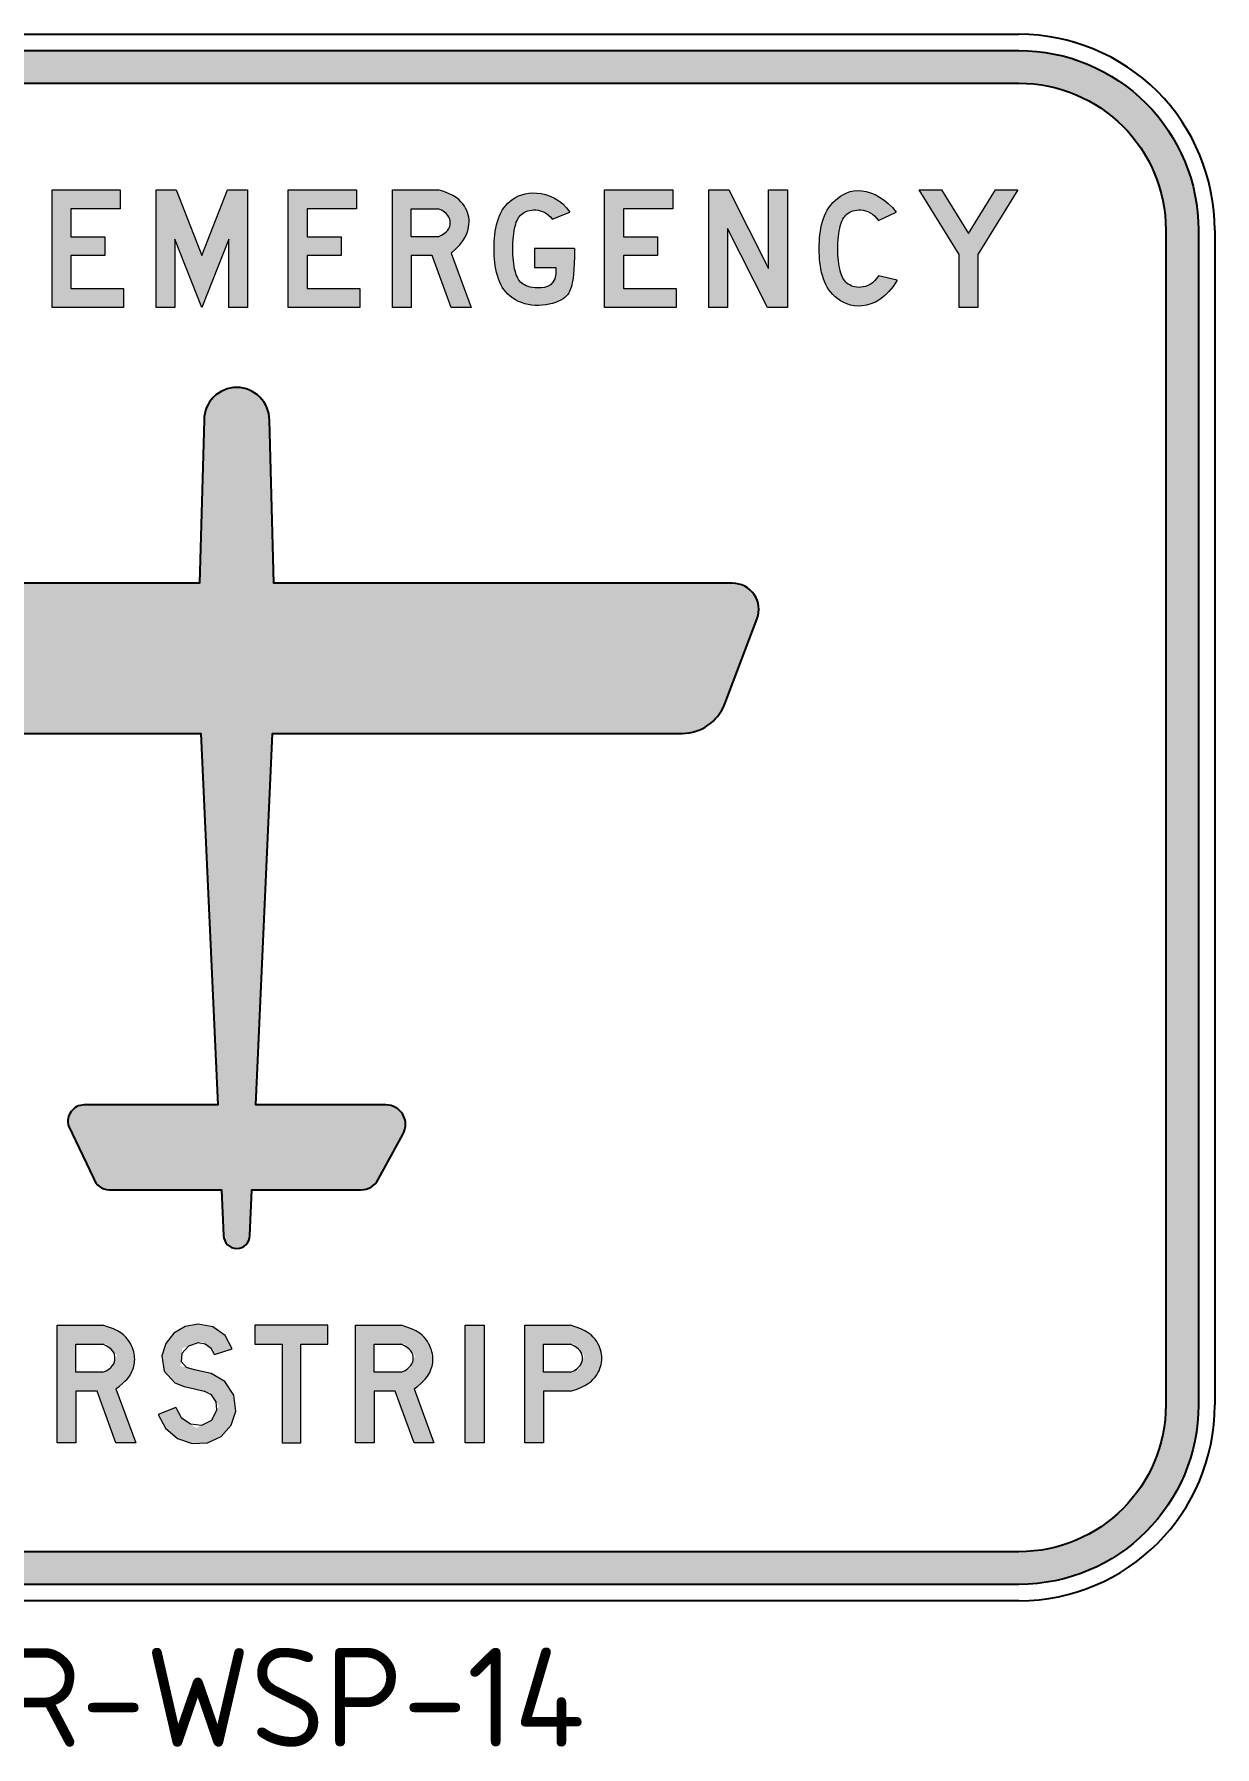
# Model space of a CAD drawing. Extents: x 231.5 to 281, y 166.8 to 210.1.
# Drawn here: x 251.18 to 281.03, y 166.82 to 210.11 of the extents above; entities that cross this region are included whole.
import ezdxf
from ezdxf.enums import TextEntityAlignment as Align

# ---------------------------------------------------------------- set-up
doc = ezdxf.new("R2010")
doc.units = 0
doc.layers.add('L18', color=4, linetype='CONTINUOUS')
doc.layers.add('T25', color=1, linetype='CONTINUOUS')
doc.styles.add('iso', font='iso3098b.shx')

msp = doc.modelspace()

# ---------------------------------------------------------------- hatches: boundary and pattern name
at = {"layer": 'L18'}
h = msp.add_hatch(color=256, dxfattribs=at)
edge = h.paths.add_edge_path(flags=16)
edge.add_line((236.4805174934212, 208.8701799229038), (276.0805174934211, 208.8701799229038))
edge.add_arc((276.0805174934212, 205.1576799229038), 3.712500000000006, 0, 90.00000000000091, ccw=False)
edge.add_line((279.7930174934211, 205.1576799229038), (279.7930174934211, 175.4576799229038))
edge.add_arc((276.0805174934212, 175.4576799229038), 3.712499999999977, -90, 0, ccw=False)
edge.add_line((276.0805174934212, 171.7451799229038), (236.4805174934211, 171.7451799229038))
edge.add_arc((236.4805174934211, 175.4576799229038), 3.712500000000006, 180, 270, ccw=False)
edge.add_line((232.7680174934211, 175.4576799229038), (232.7680174934212, 205.1576799229038))
edge.add_arc((236.4805174934212, 205.1576799229038), 3.712500000000006, 90, 180, ccw=False)
edge = h.paths.add_edge_path()
edge.add_line((236.4805174934212, 209.6951799229037), (276.0805174934211, 209.6951799229037))
edge.add_arc((276.0805174934211, 205.1576799229038), 4.537499999999994, 0, 90, ccw=False)
edge.add_line((280.6180174934211, 205.1576799229038), (280.6180174934212, 175.4576799229038))
edge.add_arc((276.0805174934212, 175.4576799229038), 4.537500000000023, -90, 0, ccw=False)
edge.add_line((276.0805174934212, 170.9201799229038), (236.4805174934211, 170.9201799229038))
edge.add_arc((236.4805174934211, 175.4576799229038), 4.537499999999994, 180, 270, ccw=False)
edge.add_line((231.9430174934211, 175.4576799229038), (231.9430174934212, 205.1576799229038))
edge.add_arc((236.4805174934212, 205.1576799229038), 4.537500000000023, 90.0000000000004, 180, ccw=False)
h = msp.add_hatch(color=256, dxfattribs=at)
h.paths.add_polyline_path([(276.0473146012187, 206.1724560791171), (275.4833538941569, 206.1724560791171), (274.8020473256879, 205.0743089880372), (274.1189893264515, 206.1724560791171), (273.5550286193898, 206.1724560791171), (274.5638527413388, 204.540122604019), (274.5638527413388, 203.20378092859), (275.0384904792697, 203.20378092859), (275.0384904792697, 204.540122604019)])
h.paths.add_polyline_path([(271.574973993123, 205.3056540641709), (271.5909404054398, 205.3535071208179), (271.6085966747862, 205.3966942564368), (271.637901004219, 205.4549858629643), (271.6861157089944, 205.5186128244645), (271.746785338187, 205.5731749588667), (271.8006400321885, 205.6067188556911), (271.8400600523142, 205.6265019845677), (271.8825399451379, 205.6429584212155), (271.9280232680663, 205.6555904445863), (271.9764535785065, 205.663900333632), (272.0277744338651, 205.6673903673044), (272.0819293915495, 205.6655628245556), (272.1386989525861, 205.6579205544646), (272.1972113924824, 205.6439686866191), (272.2564319303644, 205.6232129207343), (272.3153257853591, 205.5951589565254), (272.3728581765935, 205.5593124937074), (272.4279943231938, 205.5151792319953), (272.4796994442875, 205.4622648711046), (272.5269387590007, 205.4000751107499), (272.971802173888, 205.6084953720553), (272.8784381466157, 205.7246129743266), (272.776973346321, 205.827236017731), (272.6693501475077, 205.9162271048176), (272.5575109246788, 205.9914488381372), (272.4433980523378, 206.0527638202389), (272.3289539049891, 206.1000346536731), (272.2161208571355, 206.1331239409894), (272.1068412832811, 206.1518942847378), (272.0027440012972, 206.1564783713988), (271.9042036025298, 206.1480892231754), (271.8112811216931, 206.1282099462014), (271.7240375935009, 206.0983236466103), (271.6425340526672, 206.0599134305356), (271.5668315339062, 206.0144624041112), (271.4969910719322, 205.9634536734708), (271.4330737014591, 205.908370344748), (271.3750803021156, 205.8504447462887), (271.3227711331918, 205.7899060952893), (271.2758462988922, 205.7267328311585), (271.2340059034212, 205.6609033933047), (271.1969500509836, 205.5923962211368), (271.1643788457837, 205.5211897540631), (271.1359923920267, 205.447262431493), (271.1114907939165, 205.3705926928339), (271.0905927812947, 205.2912207239025), (271.0730915865477, 205.2094336961393), (271.0587990676985, 205.1255805273935), (271.0475270827701, 205.0400101355117), (271.0390874897857, 204.9530714383426), (271.0332921467685, 204.8651133537356), (271.0299529117411, 204.7764847995379), (271.0288816427269, 204.6875346935973), (271.0299529117411, 204.5986102433813), (271.0332921467684, 204.5100518148293), (271.0390874897859, 204.4221980635006), (271.0475270827702, 204.3353876449526), (271.0587990676984, 204.2499592147454), (271.0730915865477, 204.1662514284353), (271.0905927812947, 204.0846029415831), (271.1114907939166, 204.0053524097453), (271.1359969430658, 203.9287866095933), (271.1644152540965, 203.8549848022448), (271.197072929039, 203.7839743699285), (271.2342971699231, 203.7157826948742), (271.2764151787786, 203.650437159311), (271.3237541576355, 203.5879651454679), (271.3766413085239, 203.5283940355748), (271.4354038334735, 203.4717512118608), (271.5002882997534, 203.4182801226722), (271.5712187355895, 203.3690884808246), (271.6480385344469, 203.3255000652506), (271.7305910897908, 203.2888386548827), (271.8187197950863, 203.2604280286536), (271.9122680437982, 203.2415919654958), (272.0110792293912, 203.2336542443421), (272.114996745331, 203.237938644125), (272.2236495407772, 203.2557997548313), (272.3358087876696, 203.2887154106654), (272.4500312136429, 203.3381942568857), (272.5648735463316, 203.4057449387506), (272.6788925133701, 203.4928761015186), (272.7906448423932, 203.6010963904483), (272.8986872610355, 203.731914450798), (273.0015764969316, 203.8868389278264), (272.5269387590008, 204.0041847892336), (272.4796994442874, 203.9327452851393), (272.4279943231939, 203.8728799333908), (272.3728581765935, 203.8237660404345), (272.3153257853592, 203.7845809127163), (272.2564319303645, 203.7545018566828), (272.1972113924823, 203.7327061787799), (272.1386989525863, 203.7183711854541), (272.0819293915495, 203.7106741831515), (272.0277744338653, 203.7088466404026), (271.9764535785064, 203.7123366740751), (271.9280232680665, 203.7206465631208), (271.8825399451378, 203.7332785864916), (271.8400600523142, 203.7497350231394), (271.8006400321885, 203.769518152016), (271.7467864108472, 203.8030613807242), (271.6861194842933, 203.8576199298542), (271.6379032801264, 203.9212273454545), (271.608596674786, 203.9794714853703), (271.5909404054398, 204.0226067394133), (271.574973993123, 204.0703873899055), (271.5604408805942, 204.1232820814081), (271.5471506453677, 204.1815656152318), (271.5351774039797, 204.244737419694), (271.5246614077225, 204.3121030798601), (271.5157429078878, 204.382968180797), (271.5085621557673, 204.4566383075734), (271.5032594026533, 204.5324190452531), (271.4999748998374, 204.6096159789059), (271.4988488986118, 204.6875346935973), (271.4999748998374, 204.7654790640136), (271.5032594026533, 204.8427461233121), (271.5085621557674, 204.9186311942711), (271.5157429078877, 204.992429599667), (271.5246614077225, 205.0634366622783), (271.5351774039798, 205.1309477048808), (271.5471506453677, 205.1942580502528), (271.5604408805942, 205.2526630211711)])
h.paths.add_polyline_path([(270.2238073000373, 206.1724560791171), (269.7491695621064, 206.1724560791171), (269.7491695621064, 204.1828307274954), (268.7403454401573, 206.1724560791171), (268.2359333791828, 206.1724560791171), (268.2359333791828, 203.20378092859), (268.7105711171138, 203.20378092859), (268.7105711171137, 205.1934062802117), (269.7193952390627, 203.20378092859), (270.2238073000373, 203.20378092859)])
h.paths.add_polyline_path([(267.3251893802011, 206.1724560791171), (265.6035329359721, 206.1724560791171), (265.6035329359721, 203.20378092859), (267.4127609185647, 203.20378092859), (267.4127609185647, 203.6784186665209), (266.0781706739029, 203.6784186665209), (266.0781706739029, 204.5103482809754), (266.9381231806339, 204.5103482809754), (266.9381231806339, 204.9849860189063), (266.0781706739029, 204.9849860189063), (266.0781706739029, 205.6978183411862), (267.3251893802011, 205.6978183411862)])
h.paths.add_polyline_path([(264.5444030701492, 205.8189863353616), (264.4422565149071, 205.8993389230823), (264.3343476840257, 205.9644006992216), (264.2228881009245, 206.0151500020594), (264.110089289024, 206.0525651698761), (263.9981627717438, 206.0776245409519), (263.8893200725039, 206.0913064535669), (263.7854198059861, 206.0945550383689), (263.6869089519171, 206.0881775954773), (263.5938815812854, 206.0729472173794), (263.5064317650795, 206.0496369965621), (263.4246535742881, 206.0190200255126), (263.3486410798994, 205.981869396718), (263.278488352902, 205.9389582026654), (263.2142894642844, 205.8910595358421), (263.1560709249615, 205.8388478567287), (263.1035890055539, 205.7826030977821), (263.0565324166092, 205.722506559453), (263.0145898686744, 205.6587395421916), (262.9774500722966, 205.5914833464484), (262.9448017380231, 205.5209192726741), (262.9163335764013, 205.447228621319), (262.8917342979783, 205.370592692834), (262.8707148482623, 205.2912207239028), (262.8530751126049, 205.2094336961391), (262.8386372113189, 205.1255805273929), (262.8272232647171, 205.0400101355114), (262.8186553931121, 204.9530714383427), (262.8127557168166, 204.8651133537366), (262.8093463561434, 204.7764847995381), (262.808249431405, 204.6875346935977), (262.8093463561434, 204.5986102433816), (262.8127557168166, 204.5100518148303), (262.8186553931121, 204.4221980635005), (262.8272232647171, 204.3353876449532), (262.8386372113189, 204.2499592147453), (262.8530751126048, 204.166251428436), (262.8707148482623, 204.0846029415825), (262.8917342979784, 204.0053524097453), (262.9163335764013, 203.9288128327573), (262.944801738023, 203.8551945875575), (262.9774500722966, 203.7846823953583), (263.0145898686744, 203.7174609773746), (263.0565324166092, 203.6537150548197), (263.1035890055538, 203.5936293489074), (263.1560709249616, 203.5373885808513), (263.2142894642843, 203.4851774718651), (263.2784045628171, 203.4372120441094), (263.347970759221, 203.3938335235286), (263.4223912419984, 203.3554144370156), (263.5010691996524, 203.3223273114614), (263.5834078206852, 203.2949446737582), (263.6688102936, 203.2736390507976), (263.7566798068993, 203.2587829694714), (263.8464195490862, 203.2507489566713), (263.9373144239562, 203.2497346719941), (264.0281761964804, 203.2552383058554), (264.1176983469231, 203.2665831813759), (264.2045743555481, 203.2830926216762), (264.2874977026197, 203.3040899498769), (264.3651618684016, 203.3288984890985), (264.4362603331588, 203.3568415624619), (264.499486577155, 203.3872424930875), (264.5539181904554, 203.4196035687328), (264.6001692023323, 203.4541429357044), (264.6392377518586, 203.4912577049455), (264.6721219781073, 203.5313449873993), (264.6998200201517, 203.5748018940092), (264.7233300170649, 203.6220255357185), (264.7436501079201, 203.6734130234707), (264.7617784317902, 203.7293614682087), (264.7785060622253, 203.7908508832154), (264.7937958106829, 203.86119289113), (264.8074034230968, 203.9442820169305), (264.8190846454014, 204.0440127855956), (264.8285952235307, 204.1642797221034), (264.8356909034189, 204.3089773514332), (264.8401274310002, 204.4820001985624), (264.8416605522085, 204.6872427884699), (263.8328364302595, 204.6872427884699), (263.8328364302595, 204.2126050505391), (264.3670228142776, 204.2126050505391), (264.3686874176649, 204.0523167784656), (264.3440389470416, 203.9285177545868), (264.2979743628503, 203.8366080592164), (264.2353906255337, 203.7719877726676), (264.1611846955347, 203.7300569752538), (264.0802535332959, 203.7062157472885), (263.9974940992601, 203.6958641690851), (263.9178033538702, 203.694402320957), (263.8451645617369, 203.6979457639715), (263.7799062041416, 203.7054719822118), (263.7214430665352, 203.7166739405147), (263.6691899343674, 203.7312446037173), (263.6225615930878, 203.7488769366564), (263.580972828147, 203.7692639041693), (263.5264227127613, 203.8028076844568), (263.4655452768108, 203.8576024795043), (263.4175408690066, 203.9212039586911), (263.3884348184065, 203.9794714853701), (263.370923931497, 204.0226067394134), (263.3550960600905, 204.0703873899053), (263.3406843846559, 204.1232820814079), (263.3274905009266, 204.1815656152324), (263.3155896656936, 204.2447374196941), (263.3051255510118, 204.3121030798602), (263.2962418289364, 204.3829681807973), (263.2890821715225, 204.4566383075728), (263.2837902508252, 204.5324190452537), (263.2805097388998, 204.6096159789066), (263.2793843078014, 204.6875346935976), (263.2805097388998, 204.7654790640134), (263.2837902508253, 204.8427461233124), (263.2890821715225, 204.9186311942704), (263.2962418289363, 204.9924295996664), (263.3051255510117, 205.063436662278), (263.3155896656936, 205.1309477048811), (263.3274905009266, 205.1942580502526), (263.340684384656, 205.2526630211714), (263.3550960600904, 205.3056540641707), (263.370923931497, 205.3535071208178), (263.3884348184066, 205.3966942564369), (263.4175386035549, 205.4550092585294), (263.4655415322409, 205.5186302999325), (263.5261284009179, 205.5731647142463), (263.5801036022368, 205.6067188556911), (263.6196279556406, 205.6265019845678), (263.6622361270848, 205.6429584212155), (263.7078614116867, 205.6555904445863), (263.7564371045636, 205.663900333632), (263.8078965008327, 205.6673903673044), (263.8621728956113, 205.6655628245556), (263.9189806551709, 205.6579787074392), (263.9771584303986, 205.6444339104166), (264.0353259433368, 205.6247830510511), (264.0921029160273, 205.5988807469058), (264.1461090705116, 205.5665816155443), (264.195964128832, 205.5277402745294), (264.2402878130297, 205.4822113414246), (264.2776998451467, 205.4298494337935), (264.722563260034, 205.6084953720553), (264.6385758263312, 205.7223645977794)])
h.paths.add_polyline_path([(262.174368324181, 205.4265791841578), (262.1677696719348, 205.4869744691413), (262.1560603994419, 205.5448965423188), (262.1391789329643, 205.6009714033588), (262.1170636987644, 205.6558250519303), (262.0896531231037, 205.7100834877019), (262.0568856322452, 205.7643727103425), (262.0183062646799, 205.819118604873), (261.9718865078208, 205.8739465977201), (261.9152044613099, 205.9282820006641), (261.8458382247886, 205.9815501254845), (261.7613658979001, 206.0331762839602), (261.6593655802856, 206.0825857878714), (261.5374153715882, 206.1292039489971), (261.3930933714489, 206.1724560791171), (260.2371490650488, 206.1724560791171), (260.2371490650488, 203.20378092859), (260.7117868029796, 203.20378092859), (260.7117868029796, 204.5103482809754), (261.2459731869978, 204.5103482809754), (261.7206109249287, 203.20378092859), (262.2250229859033, 203.20378092859), (261.7206109249287, 204.5698969270627), (261.8449796132213, 204.6825170040853), (261.9441646427076, 204.7881279372754), (262.0210599790699, 204.8871094313504), (262.0785595879901, 204.9798411910275), (262.1195574351497, 205.0667029210233), (262.1469474862309, 205.1480743260558), (262.1636237069154, 205.2243351108411), (262.172480062885, 205.2958649800971), (262.1759179299185, 205.3630846876994)])
h.paths.add_polyline_path([(261.6950920313274, 205.3892287257786), (261.6978423249542, 205.3418400377382), (261.6950920313274, 205.2944137213022), (261.6856917740062, 205.2472285686732), (261.667917488329, 205.2005667928164), (261.6400451096341, 205.1547106066973), (261.6003505732602, 205.1099422232812), (261.5471098145458, 205.0665438555338), (261.4785987688291, 205.0247977164203), (261.3930933714487, 204.9849860189063), (260.7117868029796, 204.9849860189063), (260.7117868029796, 205.6978183411862), (261.3930933714487, 205.6978183411862), (261.4785987688289, 205.6580442720675), (261.5471098145458, 205.6163973350874), (261.6003505732602, 205.5731392186318), (261.6400451096342, 205.5285316110869), (261.667917488329, 205.4828362008392), (261.6856917740062, 205.4363146762742)], flags=16)
h.paths.add_polyline_path([(259.326405066067, 206.1724560791171), (257.604748621838, 206.1724560791171), (257.604748621838, 203.20378092859), (259.4139766044307, 203.20378092859), (259.4139766044307, 203.6784186665209), (258.0793863597689, 203.6784186665209), (258.0793863597689, 204.5103482809754), (258.9393388664998, 204.5103482809754), (258.9393388664998, 204.9849860189063), (258.0793863597689, 204.9849860189063), (258.0793863597689, 205.6978183411862), (259.326405066067, 205.6978183411862)])
h.paths.add_polyline_path([(256.576658761449, 206.1724560791171), (256.0722467004745, 206.1724560791171), (255.4207144550491, 204.5103482809754), (254.7674307788564, 206.1724560791171), (254.2630187178819, 206.1724560791171), (254.2630187178819, 203.20378092859), (254.7376564558128, 203.20378092859), (254.7376564558128, 204.925437372819), (255.4207144550491, 203.20378092859), (256.1020210235181, 204.925437372819), (256.1020210235181, 203.20378092859), (256.576658761449, 203.20378092859)])
h.paths.add_polyline_path([(253.3522747189001, 206.1724560791171), (251.6306182746711, 206.1724560791171), (251.6306182746711, 203.20378092859), (253.441597688031, 203.20378092859), (253.441597688031, 203.6784186665209), (252.105256012602, 203.6784186665209), (252.105256012602, 204.5103482809754), (252.9669599501001, 204.5103482809754), (252.9669599501001, 204.9849860189063), (252.105256012602, 204.9849860189063), (252.105256012602, 205.6978183411862), (253.3522747189002, 205.6978183411862)])
msp.add_hatch(color=256, dxfattribs=at).paths.add_polyline_path([(243.7610048963564, 196.2281978322038, 0.5248939115518795), (243.1439333961247, 195.3340552183939), (243.9618604075901, 193.1784482580364, 0.3115666505380738), (245.0417355329956, 192.4331978322039), (255.3967688058885, 192.4331978322039), (255.821658938747, 183.0413822344891), (252.4446168866843, 183.0413822344892, 0.5023968879034292), (252.0495135440305, 182.5103512316931), (252.7339100515877, 181.0762768846215, 0.2478205943120448), (253.0745726430369, 180.8963822344892), (255.9186997425724, 180.8963822344891), (255.9723529592387, 179.7104259644186, 0.9134352919369775), (256.629656833474, 179.7104259644179), (256.6833100501404, 180.8963822344892), (259.4449371496759, 180.8963822344892, 0.2744661015530696), (259.8795024559878, 181.1543632594049), (260.5094582123404, 182.3093632594048, 0.5692845792938755), (260.0748929060285, 183.0413822344892), (256.7803508539657, 183.0413822344892), (257.2052409868243, 192.4331978322039), (267.5602742597172, 192.4331978322039, 0.3115666505380645), (268.6401493851226, 193.1784482580364), (269.4580763965881, 195.3340552183939, 0.5248939115518789), (268.8410048963564, 196.2281978322038), (257.2389854719908, 196.2281978322039), (257.1247680437967, 200.3983561860184, 0.9466818813260235), (255.4772417489161, 200.3983561860185), (255.363024320722, 196.2281978322038)])
h = msp.add_hatch(color=256, dxfattribs=at)
h.paths.add_polyline_path([(248.475021299624, 177.4701227420853), (247.9999678568259, 177.4701227420853), (246.9910174934211, 174.5006799229038), (247.4962102785115, 174.5006799229038), (247.7775108065731, 175.3316646461063), (248.6974783498768, 175.3316646461063), (248.9787788779385, 174.5006799229037), (249.4839716630288, 174.5006799229037)])
h.paths.add_polyline_path([(248.2382121816129, 176.6979814966916), (248.5338647774329, 175.8067180889043), (247.9411243790171, 175.8067180889043)], flags=16)
h.paths.add_polyline_path([(250.2589833219743, 174.5006799229038), (250.7326015579964, 174.5006799229037), (250.7326015579964, 177.4701227420853), (250.2589833219742, 177.4701227420853)])
h.paths.add_polyline_path([(251.760209609487, 174.5006799229038), (252.235263052285, 174.5006799229038), (252.235263052285, 175.8067180889043), (252.7691599728918, 175.8067180889043), (253.2442134156898, 174.5006799229037), (253.7479709940043, 174.5006799229038), (253.2442134156899, 175.8655615667131), (253.3357835323808, 175.932704669643), (253.4124689850495, 175.9955561679371), (253.4759348378064, 176.0545337291915), (253.5278461547623, 176.1100550210033), (253.5698680000284, 176.1625377109691), (253.6036654377162, 176.2123994666862), (253.6309035319364, 176.2600579557516), (253.6532473467999, 176.305930845762), (253.6720965826648, 176.3504273948992), (253.6877894848785, 176.3939232236871), (253.7003989350347, 176.4367855432339), (253.7099978147275, 176.4793815646493), (253.7166590055509, 176.5220784990404), (253.7204553890991, 176.5652435575167), (253.7214598469663, 176.6092439511864), (253.7197452607464, 176.6544468911571), (253.7153144335778, 176.7011382975323), (253.7078898547752, 176.7492789263736), (253.6971239351977, 176.7987482427386), (253.6826690857046, 176.8494257116818), (253.6641777171541, 176.9011907982605), (253.6413022404054, 176.9539229675286), (253.6136950663179, 177.0075016845444), (253.5810086057496, 177.0618064143632), (253.5425476804203, 177.1166428060665), (253.4962267554821, 177.1715212448434), (253.439612706949, 177.2258782999086), (253.3702724108329, 177.2791505404771), (253.285772743148, 177.3307745357639), (253.1836805799054, 177.3801868549844), (253.0615627971189, 177.4268240673533), (252.9169862708018, 177.4701227420853), (251.760209609487, 177.4701227420853)])
h.paths.add_polyline_path([(252.235263052285, 176.9950692992873), (253.0129085510949, 176.9950692992873), (253.2711049897306, 176.7039809270998), (253.1516259347035, 176.3919957932361), (252.9169862708018, 176.2817715317024), (252.235263052285, 176.2817715317024)], flags=16)
h.paths.add_polyline_path([(254.9994713025236, 177.4414186065688), (254.7153003609102, 177.2720642070215), (254.5086305851915, 177.0137269873731), (254.406730904108, 176.6979814966916), (254.4670095886926, 176.3076052536672), (254.7325228422202, 176.0148230713989), (254.9707671670075, 175.9258402512978), (255.2377156273097, 175.865561566713), (255.6183850599862, 175.7709709804122), (255.8507966968519, 175.430856389877), (255.6740184871613, 175.0733274264579), (255.2762123599801, 174.8766343969071), (254.8947012078884, 175.1379117313699), (254.7626621845125, 175.3905081239151), (254.3177480840068, 175.2125424837129), (254.5014545513123, 174.8666576507391), (254.7999775606839, 174.6111908446422), (255.1716961156227, 174.4834574415939), (255.5635075654228, 174.5006799229038), (255.9079571916207, 174.6571174614687), (256.1605535841659, 174.941288403082), (256.2753701262318, 175.301525303814), (256.225137889078, 175.7048184078208), (256.0012456320493, 176.0449624136912), (255.6524903855239, 176.25163218941), (255.2377156273101, 176.342050216287), (254.8838917494746, 176.442096967951), (254.921915035709, 176.8920391883917), (255.420732130731, 177.0543761128071), (255.6553607990755, 176.8874287911004), (255.741473205625, 176.7281208389839), (256.1863873061307, 176.8759471368938), (256.0055512523768, 177.2089151088852), (255.6984170023502, 177.431372159138), (255.3266984474115, 177.5002620843776)])
h.paths.add_polyline_path([(256.7633404300123, 177.4701227420853), (256.7633404300122, 176.9950692992873), (257.4464988553049, 176.9950692992873), (257.4464988553049, 174.5006799229037), (257.9215522981029, 174.5006799229037), (257.9215522981029, 176.9950692992873), (258.6032755166197, 176.9950692992873), (258.6032755166197, 177.4701227420853)])
h.paths.add_polyline_path([(259.3007860096706, 174.5006799229038), (259.7758394524686, 174.5006799229038), (259.7758394524686, 175.8067180889044), (260.3097363730755, 175.8067180889044), (260.7847898158735, 174.5006799229038), (261.288547394188, 174.5006799229038), (260.7847898158734, 175.8655615667132), (260.8763599325646, 175.9327046696432), (260.9530453852329, 175.995556167937), (261.0165112379894, 176.0545337291911), (261.0684225549459, 176.1100550210032), (261.1104444002123, 176.1625377109695), (261.1442418379002, 176.2123994666865), (261.17147993212, 176.2600579557517), (261.1938237469835, 176.3059308457622), (261.2126729828489, 176.3504273948994), (261.2283658850621, 176.393923223687), (261.2409753352181, 176.4367855432339), (261.2505742149107, 176.4793815646484), (261.2572354057344, 176.52207849904), (261.2610317892827, 176.565243557517), (261.2620362471499, 176.6092439511859), (261.2603216609301, 176.6544468911582), (261.2558908337616, 176.7011382975325), (261.248466254959, 176.7492789263739), (261.2377003353811, 176.7987482427389), (261.2232454858877, 176.8494257116832), (261.2047541173378, 176.9011907982601), (261.1818786405884, 176.9539229675302), (261.1542714665008, 177.0075016845454), (261.1215850059334, 177.0618064143639), (261.0831240806039, 177.1166428060668), (261.036803155666, 177.1715212448432), (260.9801891071322, 177.2258782999087), (260.9108488110164, 177.2791505404769), (260.8263491433314, 177.3307745357641), (260.7242569800887, 177.3801868549845), (260.6021391973025, 177.4268240673533), (260.4575626709855, 177.4701227420853), (259.3007860096706, 177.4701227420853)])
h.paths.add_polyline_path([(259.7758394524686, 176.9950692992873), (260.5534849512784, 176.9950692992873), (260.811681389914, 176.7039809270999), (260.6922023348873, 176.3919957932363), (260.4575626709853, 176.2817715317023), (259.7758394524685, 176.2817715317023)], flags=16)
h.paths.add_polyline_path([(262.5543997704654, 177.4701227420853), (262.0793463276675, 177.4701227420853), (262.0793463276675, 174.5006799229038), (262.5543997704654, 174.5006799229037)])
h.paths.add_polyline_path([(263.582007821956, 174.5006799229038), (264.057061264754, 174.5006799229038), (264.0570612647541, 175.8067180889044), (264.7387844832708, 175.8067180889043), (264.8829188145318, 175.8500162964467), (265.004766795263, 175.8966502384875), (265.1067321165001, 175.9460536811034), (265.1912184692789, 175.9976603903713), (265.2606295446354, 176.0509041323681), (265.3173690336046, 176.1052186731701), (265.3638406272225, 176.1600377788542), (265.4024480165251, 176.2147952154971), (265.4352370252334, 176.2690326699983), (265.4628220078096, 176.3227235125428), (265.4854594514035, 176.3759490341415), (265.503405843162, 176.4287905258004), (265.5169176702346, 176.4813292785315), (265.5262514197693, 176.5336465833421), (265.5316635789148, 176.5858237312407), (265.5334106348191, 176.6379420132357), (265.5316635789148, 176.6900813187679), (265.5262514197694, 176.742315931001), (265.5169176702346, 176.7947187315271), (265.5034058431622, 176.8473626019416), (265.4854594514031, 176.900320423839), (265.4628220078097, 176.9536650788122), (265.4352370252331, 177.0074694484552), (265.4024480165256, 177.0618064143633), (265.3638406272223, 177.1166428060668), (265.3173690336046, 177.171521244843), (265.2606295446358, 177.2258782999082), (265.1912184692795, 177.2791505404769), (265.1067321165007, 177.3307745357643), (265.0047667952625, 177.3801868549846), (264.882918814532, 177.4268240673532), (264.7387844832708, 177.4701227420853), (263.582007821956, 177.4701227420853)])
h.paths.add_polyline_path([(264.057061264754, 176.9950692992873), (264.8348498838068, 176.9950692992873), (265.0919880984976, 176.7042090103012), (264.9731638490505, 176.3919131777627), (264.7387844832708, 176.2817715317024), (264.057061264754, 176.2817715317023)], flags=16)

# ---------------------------------------------------------------- linework, layer by layer
for p, q in [((236.4805174934212, 210.1076799229037), (276.0805174934211, 210.1076799229037)), ((281.0305174934211, 205.1576799229038), (281.0305174934211, 175.4576799229038)), ((276.0805174934212, 170.5076799229038), (236.4805174934211, 170.5076799229037))]:
    msp.add_line(p, q, dxfattribs=at)
at = {"layer": 'L18', "lineweight": 0}
for p, q in [((264.2776998451467, 205.4298494337935), (264.722563260034, 205.6084953720553)), ((272.5269387590008, 205.4000751107499), (272.971802173888, 205.6084953720553)), ((263.8328364302595, 204.6872427884699), (263.8328364302595, 204.2126050505391)), ((264.8416605522085, 204.6872427884699), (263.8328364302595, 204.6872427884699)), ((263.8328364302595, 204.2126050505391), (264.3670228142776, 204.2126050505391)), ((273.0015764969316, 203.8868389278264), (272.5269387590008, 204.0041847892336))]:
    msp.add_line(p, q, dxfattribs=at)
at = {"layer": 'L18'}
for points in [[(236.4805174934212, 209.6951799229037), (276.0805174934211, 209.6951799229037, -0.4142135623730955), (280.6180174934211, 205.1576799229038), (280.6180174934212, 175.4576799229038, -0.414213562373095), (276.0805174934212, 170.9201799229038), (236.4805174934211, 170.9201799229038, -0.414213562373095), (231.9430174934211, 175.4576799229038), (231.9430174934212, 205.1576799229038, -0.4142135623730944)], [(236.4805174934212, 208.8701799229038), (276.0805174934211, 208.8701799229038, -0.4142135623730958), (279.7930174934211, 205.1576799229038), (279.7930174934211, 175.4576799229038, -0.414213562373095), (276.0805174934212, 171.7451799229038), (236.4805174934211, 171.7451799229038, -0.414213562373095), (232.7680174934211, 175.4576799229038), (232.7680174934212, 205.1576799229038, -0.4142135623730928)]]:
    msp.add_lwpolyline(points, format="xyb", close=True, dxfattribs=at)
at = {"layer": 'L18', "lineweight": 0}
for points in [[(251.6306182746711, 206.1724560791171), (253.3522747189001, 206.1724560791171), (253.3522747189001, 205.6978183411862), (252.105256012602, 205.6978183411862), (252.105256012602, 204.9849860189063), (252.9669599501001, 204.9849860189063), (252.9669599501001, 204.5103482809754), (252.105256012602, 204.5103482809754), (252.105256012602, 203.6784186665209), (253.441597688031, 203.6784186665209), (253.441597688031, 203.20378092859), (251.6306182746711, 203.20378092859), (251.6306182746711, 206.1724560791171), (251.6306182746711, 206.1724560791171)], [(254.2630187178819, 206.1724560791171), (254.7674307788564, 206.1724560791171), (255.4207144550491, 204.5103482809754), (256.0722467004745, 206.1724560791171), (256.576658761449, 206.1724560791171), (256.576658761449, 203.20378092859), (256.1020210235181, 203.20378092859), (256.1020210235181, 204.925437372819), (255.4207144550491, 203.20378092859), (254.7376564558128, 204.925437372819), (254.7376564558128, 203.20378092859), (254.2630187178819, 203.20378092859), (254.2630187178819, 206.1724560791171), (254.2630187178819, 206.1724560791171)], [(257.604748621838, 206.1724560791171), (259.326405066067, 206.1724560791171), (259.326405066067, 205.6978183411862), (258.0793863597689, 205.6978183411862), (258.0793863597689, 204.9849860189063), (258.9393388664998, 204.9849860189063), (258.9393388664998, 204.5103482809754), (258.0793863597689, 204.5103482809754), (258.0793863597689, 203.6784186665209), (259.4139766044307, 203.6784186665209), (259.4139766044307, 203.20378092859), (257.604748621838, 203.20378092859), (257.604748621838, 206.1724560791171), (257.604748621838, 206.1724560791171)], [(261.7206109249287, 204.5698969270627), (262.2250229859032, 203.20378092859), (261.7206109249287, 203.20378092859), (261.2459731869978, 204.5103482809754), (260.7117868029797, 204.5103482809754), (260.7117868029797, 203.20378092859), (260.2371490650488, 203.20378092859), (260.2371490650488, 206.1724560791171)], [(260.2371490650488, 206.1724560791171), (261.3930933714487, 206.1724560791171)], [(261.7206109249287, 204.5698969270627), (261.8449796132211, 204.6825170040852), (261.9441646427076, 204.7881279372754), (262.0210599790699, 204.8871094313505), (262.0785595879901, 204.9798411910274), (262.1195574351498, 205.0667029210235), (262.1469474862309, 205.1480743260557), (262.1636237069154, 205.2243351108412), (262.172480062885, 205.2958649800972), (262.1759179299185, 205.3630846876993), (262.174368324181, 205.4265791841578), (262.1677696719348, 205.4869744691413), (262.1560603994419, 205.5448965423188), (262.1391789329643, 205.6009714033588), (262.1170636987643, 205.6558250519303), (262.0896531231039, 205.710083487702), (262.056885632245, 205.7643727103426), (262.01830626468, 205.8191186048728), (261.9718865078208, 205.8739465977201), (261.9152044613097, 205.9282820006642), (261.8458382247887, 205.9815501254844), (261.7613658979, 206.0331762839604), (261.6593655802856, 206.0825857878715), (261.5374153715879, 206.1292039489972), (261.3930933714487, 206.1724560791172)], [(264.8416605522085, 204.6872427884699), (264.8401274310002, 204.4820001985623), (264.8356909034189, 204.308977351433), (264.8285952235307, 204.1642797221034), (264.8190846454014, 204.0440127855953), (264.8074034230968, 203.9442820169302), (264.7937958106828, 203.8611928911297), (264.7785060622253, 203.7908508832153), (264.7617784317902, 203.7293614682087), (264.74365010792, 203.6734130234706), (264.7233300170649, 203.6220255357186), (264.6998200201517, 203.5748018940093), (264.6721219781073, 203.5313449873993), (264.6392377518586, 203.4912577049455), (264.6001692023323, 203.4541429357045), (264.5539181904555, 203.4196035687329), (264.4994865771549, 203.3872424930874), (264.4362603331588, 203.3568415624619), (264.3651618684018, 203.3288984890986), (264.2874977026196, 203.3040899498769), (264.2045743555481, 203.2830926216762), (264.1176983469231, 203.2665831813759), (264.0281761964805, 203.2552383058554), (263.9373144239562, 203.2497346719941), (263.846419549086, 203.2507489566713), (263.7566798068994, 203.2587829694714), (263.6688102936, 203.2736390507976), (263.5834078206852, 203.2949446737582), (263.5010691996522, 203.3223273114614), (263.4223912419984, 203.3554144370155), (263.347970759221, 203.3938335235287), (263.2784045628172, 203.4372120441092), (263.2142894642843, 203.4851774718652), (263.1560709249614, 203.5373885808513), (263.1035890055539, 203.5936293489074), (263.0565324166092, 203.6537150548198), (263.0145898686743, 203.7174609773747), (262.9774500722965, 203.7846823953584), (262.9448017380232, 203.8551945875572), (262.9163335764013, 203.9288128327574), (262.8917342979783, 204.0053524097451), (262.8707148482623, 204.0846029415826), (262.8530751126049, 204.1662514284354), (262.8386372113189, 204.2499592147451), (262.8272232647171, 204.3353876449531), (262.8186553931121, 204.4221980635008), (262.8127557168166, 204.5100518148299), (262.8093463561434, 204.5986102433817), (262.808249431405, 204.6875346935978), (262.8093463561434, 204.776484799538), (262.8127557168166, 204.8651133537358), (262.8186553931121, 204.953071438343), (262.8272232647171, 205.0400101355114), (262.8386372113189, 205.1255805273929), (262.8530751126049, 205.2094336961393), (262.8707148482623, 205.2912207239025), (262.8917342979783, 205.3705926928342), (262.9163335764013, 205.4472286213192), (262.9448017380232, 205.5209192726741), (262.9774500722965, 205.5914833464484), (263.0145898686743, 205.6587395421915), (263.0565324166092, 205.7225065594529), (263.1035890055539, 205.7826030977822), (263.1560709249614, 205.8388478567287), (263.2142894642843, 205.891059535842), (263.278488352902, 205.9389582026654), (263.3486410798994, 205.981869396718), (263.4246535742881, 206.0190200255126), (263.5064317650795, 206.0496369965621), (263.5938815812854, 206.0729472173794), (263.686908951917, 206.0881775954774), (263.7854198059861, 206.0945550383689), (263.889320072504, 206.0913064535668), (263.9981627717438, 206.0776245409519), (264.110089289024, 206.0525651698762), (264.2228881009246, 206.0151500020594), (264.3343476840257, 205.9644006992216), (264.4422565149072, 205.8993389230823), (264.544403070149, 205.8189863353617), (264.6385758263313, 205.7223645977794), (264.722563260034, 205.6084953720553)], [(265.6035329359721, 206.1724560791171), (267.3251893802011, 206.1724560791171), (267.3251893802011, 205.6978183411862), (266.0781706739029, 205.6978183411862), (266.0781706739029, 204.9849860189063), (266.9381231806338, 204.9849860189063), (266.9381231806338, 204.5103482809754), (266.0781706739029, 204.5103482809754), (266.0781706739029, 203.6784186665209), (267.4127609185647, 203.6784186665209), (267.4127609185647, 203.20378092859), (265.6035329359721, 203.20378092859), (265.6035329359721, 206.1724560791171), (265.6035329359721, 206.1724560791171)], [(268.2359333791828, 206.1724560791171), (268.7403454401573, 206.1724560791171), (269.7491695621064, 204.1828307274954), (269.7491695621064, 206.1724560791171), (270.2238073000373, 206.1724560791171), (270.2238073000373, 203.20378092859), (269.7193952390627, 203.20378092859), (268.7105711171137, 205.1934062802117), (268.7105711171137, 203.20378092859), (268.2359333791828, 203.20378092859), (268.2359333791828, 206.1724560791171), (268.2359333791828, 206.1724560791171)], [(273.0015764969316, 203.8868389278264), (272.8986872610355, 203.731914450798), (272.7906448423932, 203.6010963904483), (272.67889251337, 203.4928761015186), (272.5648735463315, 203.4057449387506), (272.4500312136429, 203.3381942568857), (272.3358087876697, 203.2887154106654), (272.2236495407773, 203.2557997548313), (272.114996745331, 203.237938644125), (272.0110792293913, 203.2336542443421), (271.912268043798, 203.2415919654959), (271.8187197950863, 203.2604280286536), (271.730591089791, 203.2888386548827), (271.6480385344471, 203.3255000652506), (271.5712187355895, 203.3690884808246), (271.5002882997533, 203.4182801226722), (271.4354038334733, 203.4717512118608), (271.3766413085237, 203.5283940355749), (271.3237541576354, 203.587965145468), (271.2764151787785, 203.6504371593109), (271.234297169923, 203.7157826948742), (271.197072929039, 203.7839743699285), (271.1644152540965, 203.8549848022447), (271.1359969430657, 203.9287866095933), (271.1114907939166, 204.0053524097451), (271.0905927812947, 204.0846029415826), (271.0730915865477, 204.1662514284354), (271.0587990676984, 204.2499592147451), (271.0475270827702, 204.3353876449531), (271.0390874897858, 204.4221980635008), (271.0332921467684, 204.5100518148299), (271.0299529117411, 204.5986102433817), (271.0288816427269, 204.6875346935978), (271.0299529117411, 204.776484799538), (271.0332921467684, 204.8651133537358), (271.0390874897858, 204.953071438343), (271.0475270827702, 205.0400101355114), (271.0587990676984, 205.1255805273929), (271.0730915865477, 205.2094336961393), (271.0905927812947, 205.2912207239025), (271.1114907939166, 205.3705926928342), (271.1359923920267, 205.4472624314928), (271.1643788457838, 205.5211897540632), (271.1969500509836, 205.5923962211368), (271.2340059034212, 205.6609033933047), (271.2758462988922, 205.7267328311585), (271.3227711331919, 205.7899060952894), (271.3750803021157, 205.8504447462888), (271.433073701459, 205.908370344748), (271.4969910719323, 205.9634536734709), (271.5668315339063, 206.0144624041113), (271.6425340526672, 206.0599134305357), (271.7240375935008, 206.0983236466102), (271.811281121693, 206.1282099462014), (271.9042036025298, 206.1480892231754), (272.0027440012972, 206.1564783713988), (272.106841283281, 206.1518942847378), (272.2161208571357, 206.1331239409894), (272.3289539049892, 206.100034653673), (272.4433980523381, 206.0527638202389), (272.5575109246787, 205.9914488381371), (272.6693501475075, 205.9162271048178), (272.7769733463211, 205.8272360177309), (272.8784381466157, 205.7246129743268), (272.971802173888, 205.6084953720553)], [(273.5550286193898, 206.1724560791171), (274.1189893264515, 206.1724560791171), (274.8020473256879, 205.0743089880372), (275.4833538941569, 206.1724560791171), (276.0473146012187, 206.1724560791171), (275.0384904792697, 204.540122604019), (275.0384904792697, 203.20378092859), (274.5638527413388, 203.20378092859), (274.5638527413388, 204.540122604019), (273.5550286193898, 206.1724560791171), (273.5550286193898, 206.1724560791171)], [(261.3930933714487, 204.9849860189063), (260.7117868029797, 204.9849860189063), (260.7117868029797, 205.6978183411862)], [(260.7117868029797, 205.6978183411862), (261.3930933714487, 205.6978183411862)], [(261.3930933714487, 204.9849860189063), (261.4785987688291, 205.0247977164204), (261.5471098145458, 205.0665438555339), (261.6003505732602, 205.1099422232813), (261.6400451096342, 205.1547106066973), (261.667917488329, 205.2005667928164), (261.6856917740062, 205.2472285686732), (261.6950920313274, 205.2944137213022), (261.6978423249541, 205.3418400377381), (261.6950920313274, 205.3892287257785), (261.6856917740062, 205.4363146762743), (261.667917488329, 205.4828362008392), (261.6400451096342, 205.528531611087), (261.6003505732602, 205.5731392186318), (261.5471098145458, 205.6163973350874), (261.4785987688291, 205.6580442720675), (261.3930933714487, 205.6978183411862)], [(264.3670228142776, 204.2126050505391), (264.3686874176649, 204.0523167784656), (264.3440389470416, 203.9285177545869), (264.2979743628503, 203.8366080592164), (264.2353906255337, 203.7719877726676), (264.1611846955346, 203.7300569752538), (264.0802535332959, 203.7062157472885), (263.9974940992602, 203.6958641690851), (263.9178033538703, 203.694402320957), (263.8451645617367, 203.6979457639716), (263.7799062041416, 203.7054719822119), (263.7214430665351, 203.7166739405147), (263.6691899343672, 203.7312446037173), (263.6225615930878, 203.7488769366565), (263.5809728281471, 203.7692639041692), (263.5438384249949, 203.7920984710925), (263.5105731690813, 203.8170736022633), (263.4806449116929, 203.8440115424726), (263.4537337674622, 203.8732516563271), (263.4295729168582, 203.9052625883877), (263.40789554035, 203.9405129832151), (263.3884348184066, 203.97947148537), (263.3709239314971, 204.0226067394133), (263.3550960600905, 204.0703873899058), (263.3406843846559, 204.1232820814081), (263.3274905009266, 204.1815656152322), (263.3155896656936, 204.2447374196938), (263.3051255510117, 204.3121030798599), (263.2962418289363, 204.3829681807973), (263.2890821715225, 204.4566383075729), (263.2837902508253, 204.5324190452536), (263.2805097388999, 204.6096159789063), (263.2793843078014, 204.6875346935978), (263.2805097388999, 204.7654790640135), (263.2837902508253, 204.8427461233121), (263.2890821715225, 204.9186311942709), (263.2962418289363, 204.9924295996672), (263.3051255510118, 205.0634366622781), (263.3155896656936, 205.1309477048809), (263.3274905009267, 205.1942580502528), (263.3406843846559, 205.2526630211711), (263.3550960600905, 205.3056540641708), (263.3709239314971, 205.353507120818), (263.3884348184066, 205.3966942564368), (263.40789554035, 205.4356875363511), (263.4295729168582, 205.470959025885), (263.4537337674622, 205.5029807903624), (263.4806449116929, 205.5322248951074), (263.5105731690813, 205.5591634054438), (263.5437297717561, 205.5841067556338), (263.5801036022368, 205.6067188556911), (263.6196279556406, 205.6265019845677), (263.6622361270848, 205.6429584212155), (263.7078614116868, 205.6555904445863), (263.7564371045636, 205.663900333632), (263.8078965008327, 205.6673903673045), (263.8621728956113, 205.6655628245556), (263.9189806551707, 205.6579787074392), (263.9771584303986, 205.6444339104166), (264.0353259433369, 205.6247830510511), (264.0921029160273, 205.5988807469058), (264.1461090705117, 205.5665816155442), (264.1959641288319, 205.5277402745294), (264.2402878130296, 205.4822113414248), (264.2776998451467, 205.4298494337935)], [(272.5269387590008, 204.0041847892336), (272.4796994442875, 203.9327452851393), (272.4279943231939, 203.8728799333908), (272.3728581765934, 203.8237660404344), (272.3153257853592, 203.7845809127163), (272.2564319303644, 203.7545018566827), (272.1972113924824, 203.7327061787799), (272.1386989525864, 203.7183711854541), (272.0819293915496, 203.7106741831515), (272.0277744338653, 203.7088466404027), (271.9764535785064, 203.7123366740751), (271.9280232680663, 203.7206465631209), (271.8825399451379, 203.7332785864916), (271.8400600523143, 203.7497350231394), (271.8006400321886, 203.769518152016), (271.7643363273539, 203.7921302520734), (271.7312053804033, 203.8170736022633), (271.7012514672907, 203.8440115424726), (271.674270197414, 203.8732516563271), (271.6500050135319, 203.9052625883877), (271.628199358403, 203.9405129832151), (271.6085966747861, 203.97947148537), (271.5909404054399, 204.0226067394133), (271.574973993123, 204.0703873899058), (271.5604408805942, 204.1232820814081), (271.5471506453677, 204.1815656152322), (271.5351774039798, 204.2447374196938), (271.5246614077225, 204.3121030798599), (271.5157429078877, 204.3829681807973), (271.5085621557673, 204.4566383075729), (271.5032594026533, 204.5324190452536), (271.4999748998374, 204.6096159789063), (271.4988488986118, 204.6875346935978), (271.4999748998374, 204.7654790640135), (271.5032594026533, 204.8427461233121), (271.5085621557673, 204.9186311942709), (271.5157429078877, 204.9924295996672), (271.5246614077225, 205.0634366622781), (271.5351774039798, 205.1309477048809), (271.5471506453677, 205.1942580502528), (271.5604408805942, 205.2526630211711), (271.574973993123, 205.3056540641708), (271.5909404054399, 205.353507120818), (271.6085966747861, 205.3966942564368), (271.628199358403, 205.4356875363511), (271.6500050135319, 205.470959025885), (271.674270197414, 205.5029807903624), (271.7012514672907, 205.5322248951074), (271.7312053804033, 205.5591634054438), (271.7643363273539, 205.5841067556338), (271.8006400321886, 205.6067188556911), (271.8400600523143, 205.6265019845677), (271.8825399451379, 205.6429584212155), (271.9280232680663, 205.6555904445863), (271.9764535785064, 205.663900333632), (272.0277744338652, 205.6673903673045), (272.0819293915496, 205.6655628245556), (272.1386989525864, 205.6579205544645), (272.1972113924824, 205.643968686619), (272.2564319303644, 205.6232129207343), (272.3153257853592, 205.5951589565254), (272.3728581765934, 205.5593124937074), (272.4279943231939, 205.5151792319954), (272.4796994442875, 205.4622648711045), (272.5269387590008, 205.4000751107499)], [(255.3266984474117, 177.5002620843776), (254.9994713025236, 177.4414186065688), (254.7153003609103, 177.2720642070215), (254.5086305851915, 177.013726987373), (254.406730904108, 176.6979814966915), (254.4670095886926, 176.3076052536672), (254.7325228422202, 176.0148230713989), (254.9707671670071, 175.9258402512978), (255.2377156273105, 175.8655615667132), (255.4745247453216, 175.8067180889043)], [(255.741473205625, 176.7281208389839), (256.1863873061307, 176.8759471368938), (256.0055512523768, 177.2089151088852), (255.6984170023503, 177.431372159138), (255.3266984474117, 177.5002620843776)], [(253.2442134156898, 175.8655615667132), (253.7479709940044, 174.5006799229038), (253.2442134156898, 174.5006799229038), (252.7691599728918, 175.8067180889043), (252.235263052285, 175.8067180889043), (252.235263052285, 174.5006799229038), (251.760209609487, 174.5006799229038), (251.760209609487, 177.4701227420853)], [(251.760209609487, 177.4701227420853), (252.9169862708018, 177.4701227420853)], [(253.2442134156899, 175.8655615667132), (253.335783532381, 175.9327046696432), (253.4124689850495, 175.995556167937), (253.4759348378062, 176.0545337291913), (253.5278461547622, 176.1100550210031), (253.5698680000286, 176.1625377109692), (253.6036654377163, 176.2123994666865), (253.6309035319364, 176.2600579557518), (253.6532473467999, 176.3059308457621), (253.672096582665, 176.3504273948994), (253.6877894848785, 176.3939232236872), (253.7003989350346, 176.4367855432341), (253.7099978147273, 176.4793815646487), (253.7166590055508, 176.5220784990398), (253.7204553890991, 176.565243557516), (253.7214598469663, 176.6092439511859), (253.7197452607465, 176.6544468911582), (253.7153144335779, 176.7011382975328), (253.7078898547753, 176.7492789263744), (253.6971239351978, 176.7987482427388), (253.6826690857043, 176.8494257116822), (253.6641777171538, 176.9011907982604), (253.6413022404053, 176.9539229675293), (253.6136950663177, 177.0075016845449), (253.5810086057501, 177.0618064143632), (253.5425476804203, 177.1166428060664), (253.4962267554824, 177.1715212448432), (253.439612706949, 177.2258782999084), (253.3702724108331, 177.2791505404771), (253.2857727431476, 177.3307745357642), (253.1836805799053, 177.3801868549846), (253.0615627971191, 177.4268240673533), (252.9169862708018, 177.4701227420853)], [(256.7633404300123, 177.4701227420853), (256.7633404300123, 176.9950692992873), (257.4464988553049, 176.9950692992873), (257.4464988553049, 174.5006799229038), (257.9215522981029, 174.5006799229038), (257.9215522981029, 176.9950692992873), (258.6032755166197, 176.9950692992873), (258.6032755166197, 177.4701227420853), (256.7633404300123, 177.4701227420853), (256.7633404300123, 177.4701227420853)], [(260.7847898158734, 175.8655615667132), (261.288547394188, 174.5006799229038), (260.7847898158734, 174.5006799229038), (260.3097363730755, 175.8067180889043), (259.7758394524686, 175.8067180889043), (259.7758394524686, 174.5006799229038), (259.3007860096706, 174.5006799229038), (259.3007860096706, 177.4701227420853)], [(259.3007860096706, 177.4701227420853), (260.4575626709854, 177.4701227420853)], [(260.7847898158734, 175.8655615667132), (260.8763599325646, 175.9327046696432), (260.953045385233, 175.995556167937), (261.0165112379897, 176.0545337291913), (261.0684225549458, 176.1100550210031), (261.1104444002122, 176.1625377109692), (261.1442418378999, 176.2123994666865), (261.1714799321201, 176.2600579557518), (261.1938237469835, 176.3059308457621), (261.2126729828486, 176.3504273948994), (261.2283658850621, 176.3939232236872), (261.2409753352181, 176.4367855432341), (261.2505742149109, 176.4793815646487), (261.2572354057344, 176.5220784990398), (261.2610317892826, 176.565243557516), (261.2620362471499, 176.6092439511859), (261.2603216609301, 176.6544468911582), (261.2558908337614, 176.7011382975328), (261.2484662549589, 176.7492789263744), (261.2377003353814, 176.7987482427388), (261.2232454858879, 176.8494257116822), (261.2047541173374, 176.9011907982604), (261.1818786405889, 176.9539229675293), (261.1542714665013, 177.0075016845449), (261.1215850059336, 177.0618064143632), (261.0831240806039, 177.1166428060664), (261.0368031556659, 177.1715212448432), (260.9801891071326, 177.2258782999084), (260.9108488110167, 177.2791505404771), (260.8263491433312, 177.3307745357642), (260.7242569800889, 177.3801868549846), (260.6021391973027, 177.4268240673533), (260.4575626709854, 177.4701227420853)], [(262.0793463276675, 177.4701227420853), (262.5543997704654, 177.4701227420853), (262.5543997704654, 174.5006799229038), (262.0793463276675, 174.5006799229038), (262.0793463276675, 177.4701227420853), (262.0793463276675, 177.4701227420853)], [(264.7387844832708, 175.8067180889043), (264.057061264754, 175.8067180889043), (264.057061264754, 174.5006799229038), (263.582007821956, 174.5006799229038), (263.582007821956, 177.4701227420853)], [(263.582007821956, 177.4701227420853), (264.7387844832708, 177.4701227420853)], [(264.7387844832708, 175.8067180889043), (264.8829188145317, 175.8500162964466), (265.0047667952629, 175.8966502384874), (265.1067321165001, 175.9460536811034), (265.191218469279, 175.9976603903714), (265.2606295446353, 176.050904132368), (265.3173690336046, 176.10521867317), (265.3638406272226, 176.1600377788542), (265.4024480165251, 176.2147952154972), (265.4352370252332, 176.2690326699978), (265.4628220078097, 176.3227235125428), (265.4854594514032, 176.3759490341409), (265.5034058431621, 176.4287905258009), (265.5169176702346, 176.4813292785317), (265.5262514197694, 176.533646583342), (265.5316635789148, 176.5858237312405), (265.5334106348191, 176.6379420132362), (265.5316635789148, 176.6900813187686), (265.5262514197694, 176.742315931001), (265.5169176702346, 176.7947187315274), (265.5034058431621, 176.847362601942), (265.4854594514032, 176.9003204238388), (265.4628220078097, 176.9536650788118), (265.4352370252332, 177.0074694484553), (265.4024480165251, 177.0618064143632), (265.3638406272227, 177.1166428060664), (265.3173690336046, 177.1715212448432), (265.2606295446353, 177.2258782999084), (265.191218469279, 177.2791505404771), (265.1067321165001, 177.3307745357642), (265.0047667952629, 177.3801868549846), (264.8829188145317, 177.4268240673533), (264.7387844832708, 177.4701227420853)], [(252.9169862708018, 176.2817715317024), (252.235263052285, 176.2817715317024), (252.235263052285, 176.9950692992873)], [(252.235263052285, 176.9950692992873), (252.9169862708018, 176.9950692992873)], [(252.9169862708018, 176.2817715317024), (253.0026137344368, 176.3219958645762), (253.0712037238854, 176.3639315133419), (253.1244885785761, 176.4073388096804), (253.1642006379376, 176.4519780852728), (253.1920722413986, 176.4976096718001), (253.2098357283877, 176.5439939009432), (253.2192234383334, 176.5908911043831), (253.2219677106646, 176.6380616138009), (253.2192234383334, 176.6852629577392), (253.2098357283877, 176.7322414521879), (253.1920722413986, 176.7787406099986), (253.1642006379376, 176.8245039440229), (253.1244885785761, 176.8692749671123), (253.0712037238854, 176.9127971921184), (253.0026137344368, 176.9548141318929), (252.9169862708018, 176.9950692992873)], [(254.9104884824225, 176.7568249745004), (254.8932660011126, 176.5530256123332), (255.0296106448159, 176.4008936940958)], [(255.3266984474117, 177.0237734348038), (255.0841485022973, 176.9448370621334), (254.9104884824225, 176.7568249745004)], [(255.741473205625, 176.7281208389839), (255.6553607990755, 176.8874287911004), (255.5060992943897, 176.9936340925115), (255.3266984474117, 177.0237734348038)], [(260.4575626709854, 176.2817715317024), (259.7758394524686, 176.2817715317024), (259.7758394524686, 176.9950692992873)], [(259.7758394524686, 176.9950692992873), (260.4575626709854, 176.9950692992873)], [(260.4575626709854, 176.2817715317024), (260.5431901346204, 176.3219958645762), (260.6117801240689, 176.3639315133419), (260.6650649787597, 176.4073388096804), (260.7047770381212, 176.4519780852728), (260.7326486415822, 176.4976096718001), (260.7504121285713, 176.5439939009432), (260.759799838517, 176.5908911043831), (260.7625441108481, 176.6380616138009), (260.759799838517, 176.6852629577392), (260.7504121285713, 176.7322414521879), (260.7326486415822, 176.7787406099986), (260.7047770381212, 176.8245039440229), (260.6650649787597, 176.8692749671123), (260.6117801240689, 176.9127971921184), (260.5431901346204, 176.9548141318929), (260.4575626709854, 176.9950692992873)], [(264.7387844832708, 176.2817715317024), (264.057061264754, 176.2817715317024), (264.057061264754, 176.9950692992873)], [(264.057061264754, 176.9950692992873), (264.7387844832708, 176.9950692992873)], [(264.7387844832708, 176.2817715317024), (264.8243811123852, 176.3219958645762), (264.892889810825, 176.3639315133419), (264.9460597368481, 176.4073388096804), (264.9856400487126, 176.4519780852728), (265.0133799046766, 176.4976096718001), (265.0310284629981, 176.5439939009432), (265.0403348819351, 176.5908911043831), (265.0430483197457, 176.6380616138009), (265.0403348819351, 176.6852629577392), (265.0310284629981, 176.7322414521879), (265.0133799046766, 176.7787406099986), (264.9856400487127, 176.8245039440229), (264.9460597368481, 176.8692749671123), (264.892889810825, 176.9127971921184), (264.8243811123853, 176.9548141318929), (264.7387844832708, 176.9950692992873)], [(254.7626621845125, 175.3905081239151), (254.3177480840068, 175.2125424837129), (254.5014545513124, 174.8666576507391), (254.799977560684, 174.6111908446423), (255.1716961156226, 174.4834574415939), (255.5635075654228, 174.5006799229038), (255.9079571916207, 174.6571174614687), (256.1605535841659, 174.941288403082), (256.2753701262318, 175.301525303814), (256.225137889078, 175.7048184078208), (256.0012456320493, 176.0449624136913), (255.6524903855239, 176.25163218941), (255.2377156273105, 176.342050216287), (255.0296106448159, 176.4008936940958)], [(255.8017518902097, 175.3316646461063), (255.7773533750207, 175.5383344218251), (255.659666419403, 175.7105592349241), (255.4745247453216, 175.8067180889043)], [(254.7626621845125, 175.3905081239151), (254.8947012078884, 175.13791173137), (255.1315103258995, 174.9757333657018), (255.4156812675128, 174.9455940234095)], [(255.4156812675128, 174.9455940234095), (255.6740184871613, 175.0733274264579), (255.8017518902097, 175.3316646461063)]]:
    msp.add_lwpolyline(points, dxfattribs=at)
at = {"layer": 'L18'}
for points in [[(256.6310048963564, 179.7402236862913), (256.6833100501404, 180.8963822344892), (259.4449371496759, 180.8963822344892, 0.2744661015530604), (259.8795024559878, 181.1543632594049), (260.5094582123404, 182.3093632594048, 0.5692845792938754), (260.0748929060285, 183.0413822344892), (256.7803508539657, 183.0413822344891), (257.2052409868243, 192.4331978322039), (267.5602742597172, 192.4331978322039, 0.311566650538074), (268.6401493851226, 193.1784482580364), (269.4580763965881, 195.3340552183939, 0.5248939115518789), (268.8410048963564, 196.2281978322038), (257.2389854719908, 196.2281978322039), (257.1260048963564, 200.3531978322039, 1.000000000000004), (255.4760048963564, 200.3531978322039), (255.363024320722, 196.2281978322038), (243.7610048963564, 196.2281978322038, 0.5248939115518793)], [(245.0417355329956, 192.4331978322039), (255.3967688058885, 192.4331978322039), (255.821658938747, 183.0413822344892), (252.4446168866843, 183.0413822344892, 0.5023968879034659), (252.0495135440306, 182.510351231693), (252.6794693003832, 181.190351231693, 0.3312061653634806), (253.0745726430369, 180.8963822344892), (255.9186997425724, 180.8963822344892), (255.9710048963564, 179.7402236862913)]]:
    msp.add_lwpolyline(points, format="xyb", dxfattribs=at)
for centre, radius, start, end in [((276.0805174934211, 205.1576799229038), 4.95, 359.9999999999999, 90), ((256.3010048963564, 179.7402236862913), 0.33, 180, 0), ((276.0805174934212, 175.4576799229038), 4.95, 270, 0)]:
    msp.add_arc(centre, radius, start, end, dxfattribs=at)

# ---------------------------------------------------------------- texts
at = {"layer": 'T25', "style": 'iso'}
msp.add_text('MR-WSP-14', height=2.5, dxfattribs=at).set_placement((256.5888712261243, 166.8156449823364), align=Align.CENTER)

doc.saveas('drawing.dxf')
